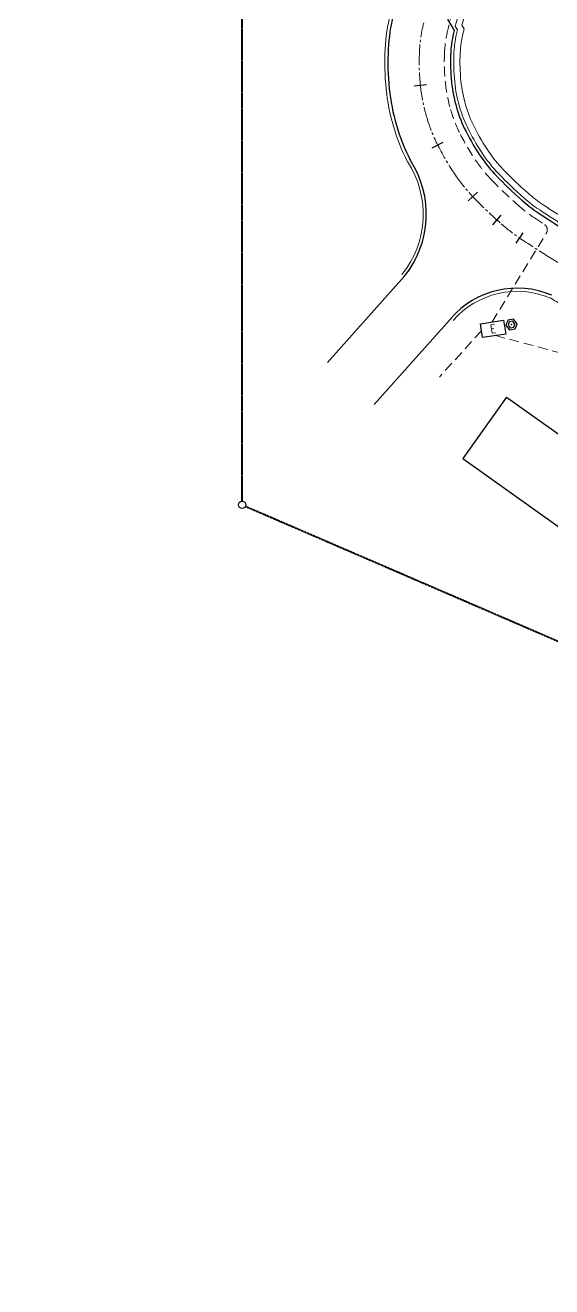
# Model space of a CAD drawing. Extents: x -16 to 10076, y -1 to 10000.
# Drawn here: x 4854 to 6871, y 0 to 4829 of the extents above; entities that cross this region are included whole.
import ezdxf
from ezdxf.enums import TextEntityAlignment as Align

# ---------------------------------------------------------------- set-up
doc = ezdxf.new("R2010")
doc.units = 0
doc.header["$MEASUREMENT"] = 0
for name, pattern in [('CENTER2', [1.125, 0.75, -0.125, 0.125, -0.125]), ('HIDDEN', [0.375, 0.25, -0.125]), ('HIDDEN2', [0.1875, 0.125, -0.0625]), ('PHANTOM', [2.5, 1.25, -0.25, 0.25, -0.25, 0.25, -0.25])]:
    doc.linetypes.add(name, pattern=pattern)
for name, color, linetype, lineweight in [('D-CL', 5, 'CENTER2', 9), ('Object', 4, 'Continuous', 30), ('V-BNDY', 3, 'PHANTOM', 40)]:
    doc.layers.add(name, color=color, linetype=linetype, lineweight=lineweight)
for name, color, linetype in [('D-SCRATCH', 4, 'Continuous'), ('SEPTIC', 5, 'Continuous'), ('VX-PHON', 20, 'TELEPHONE'), ('VX-PINS', 7, 'HIDDEN2'), ('VX-POWR', 240, 'XOHP')]:
    doc.layers.add(name, color=color, linetype=linetype)
doc.layers.add('Viewport', color=42, linetype='Continuous', plot=False)
doc.styles.add('BEI', font='romans.shx', dxfattribs={"width": 0.75})
doc.styles.add('EXIST', font='romans.shx', dxfattribs={"width": 0.75, "oblique": 20, "height": 12})
doc.linetypes.add('TELEPHONE', pattern='A,2,-0.08,["T",BEI,S=0.16,R=0,X=0,Y=-0.08],-0.25', length=2.33)
doc.linetypes.add('XOHP', pattern='A,2,-0.08,["OHP",EXIST,S=0.12,R=0,X=0,Y=-0.06],-0.55', length=2.63)

# ---------------------------------------------------------------- blocks, each defined once
blk = doc.blocks.new('F-LGPIN')
at = {"linetype": 'Continuous'}
blk.add_circle((0, 0), 0.03906577608751791, dxfattribs=at)
blk = doc.blocks.new('EBOX')
blk.add_lwpolyline([(-0.125, -0.0749999999998181), (-0.125, 0.0749999999998181), (0.125, 0.0749999999998181), (0.125, -0.0749999999998181)], close=True)
at = {"style": 'BEI', "width": 0.75}
blk.add_text('E', height=0.09, dxfattribs=at).set_placement((0, 0), align=Align.MIDDLE)
blk = doc.blocks.new('RISER')
for points in [[(0.06042452211004273, 0), (0.03021226105502139, 0.0523291711588315), (-0.03021226105502134, 0.0523291711588315), (-0.06042452211004273, 0), (-0.03021226105502139, -0.05232917115883149), (0.03021226105502134, -0.05232917115883152)], [(0.03733051134245774, -6.685082612993865e-17), (0.01866525567122884, 0.0323291711588315), (-0.01866525567122884, 0.03232917115883151), (-0.03733051134245774, -4.329512164714519e-17), (-0.01866525567122884, -0.0323291711588315), (0.01866525567122895, -0.03232917115883152)]]:
    blk.add_lwpolyline(points, close=True)
blk.add_point((0, 0))
blk = doc.blocks.new('Tick')
at = {"layer": 'D-SCRATCH'}
blk.add_line((0, -2), (0, 2), dxfattribs=at)

msp = doc.modelspace()

# ---------------------------------------------------------------- linework, layer by layer
at = {"layer": 'D-CL', "linetype": 'Continuous', "lineweight": 30, "ltscale": 50}
msp.add_line((6470.785920910191, 4852.431747699354), (6496.630785843994, 4809.179421153318), dxfattribs=at)
at = {"layer": 'D-CL', "linetype": 'Continuous', "lineweight": 30}
for p, q in [((6011.11278317308, 3537.510337255042), (6305.813185598508, 3866.896037507488)), ((6189.967083866514, 3377.48992850782), (6490.380823221068, 3713.261407231161))]:
    msp.add_line(p, q, dxfattribs=at)
msp.add_lwpolyline([(6263.773131747507, 4867.296114358606, 0.04860432039393886), (6244.375741823383, 4738.412635382097, 0.03884362321440032), (6248.247669379746, 4585.996921712001, 0.04549145478718979), (6275.703949350903, 4446.225079196468, 0.04560779080808584), (6327.92247310826, 4313.968509683203, 0.01470731528504581)], format="xyb", dxfattribs=at)
at = {"layer": 'D-CL', "ltscale": 75}
msp.add_lwpolyline([(6380.145399597192, 4838.013094099012, 0.04860432039392986), (6364.211975695066, 4732.145494770236, 0.03884362321446429), (6367.611118373457, 4598.340626355631, 0.0454914547871822), (6390.867161900383, 4479.950951687532, 0.04560779080817019), (6435.062863355571, 4368.014201256657, 0.03377166581113947), (6502.167918824863, 4254.710968949882, 0.04082938929430519), (6571.01786561563, 4170.235948254797, 0.02123933474893024), (6677.119307400058, 4068.81048754759, 0.03334344833927417), (6751.38827921489, 4011.91186954901, 0.007580317037983136), (6854.944764842217, 3945.255579691677, 0.00798766219194515), (6955.142416801066, 3885.088167440472, 0.006024652396805446)], format="xyb", dxfattribs=at)
at = {"layer": 'D-CL', "linetype": 'Continuous', "lineweight": 30}
for centre, radius, start, end in [((6010.9796437914, 4105.559507458608), 379.3244907248028, 321.010332815426, 33.32732935624821), ((6738.370909885251, 3486.591403974561), 336, 66.80502565133656, 139.1212035115485)]:
    msp.add_arc(centre, radius, start, end, dxfattribs=at)
at = {"layer": 'Object', "linetype": 'Continuous', "lineweight": 20, "ltscale": 50}
for p, q in [((6500.838502120893, 4825.532190822178), (6509.486878126302, 4811.058817328568)), ((6526.634962461107, 4829.149944580474), (6535.231768704022, 4814.762874970166))]:
    msp.add_line(p, q, dxfattribs=at)
at = {"layer": 'Object', "linetype": 'HIDDEN', "lineweight": 15, "ltscale": 150}
for p, q in [((6641.826958541421, 3693.374548830893), (6849.672630585935, 4032.519133786992)), ((6601.525990055359, 3659.760115206147), (6440.115203110744, 3482.106696044437)), ((6654.61699938505, 3641.277873237589), (7609.856912169535, 3384.961488013901))]:
    msp.add_line(p, q, dxfattribs=at)
msp.add_lwpolyline([(6509.334537652764, 4938.020671289243, 0.01897711758154501), (6473.243213876919, 4814.586677891341, 0.04860432039394051), (6460.080962792421, 4727.131782280758, 0.03884362321439922), (6463.101877568403, 4608.215590070521, 0.04549145478718998), (6482.997731939968, 4506.931649680375, 0.04560779080808685), (6520.775175553416, 4411.250754515434, 0.03377166581112197), (6581.279220025624, 4309.092969853898, 0.04082938929433175), (6640.240381589092, 4236.750933651357, 0.02123933474898548), (6740.448938882374, 4140.958652987279, 0.0333434483391735), (6804.565250498427, 4091.838146361539), (6842.539351804736, 4066.286746149603)], format="xyb", dxfattribs=at)
at = {"layer": 'Object', "lineweight": 20}
for points in [[(6532.09789884007, 4930.416107695221, 0.01638038831709345), (6500.838502120893, 4825.532190822177, 0.04860432039394372)], [(6554.861260027395, 4922.811544101204, 0.01485378490832911), (6526.634962461107, 4829.149944580475, 0.04860432039394372)], [(6253.488198302251, 4875.566146132564, 0.0007164406180393281), (6252.13590496254, 4870.224416384566, 0.04860432039393914), (6232.392118436213, 4739.03934944328, 0.0388436232144004), (6236.311324480376, 4584.76255124764, 0.04549145478718986), (6264.187628095955, 4442.852491947361, 0.04560779080808593), (6317.208434083529, 4308.563940525856, 0.04560779080808593)], [(6509.486878126302, 4811.058817328567, 0.0008173402935043822), (6508.154894231831, 4805.801771813461, 0.04860432039394396), (6496.031832953933, 4725.251640097204, 0.03884362321439946), (6498.910912266522, 4611.918701463608, 0.04549145478718856), (6517.54669570481, 4517.049411427688, 0.0456077908080865), (6552.917292627611, 4427.464461987488, 0.03377166581112523), (6610.9459579759, 4329.486220192907, 0.04082938929432711), (6666.198825079138, 4261.69405317507, 0.02123933474898517), (6764.197550688247, 4168.014215027175, 0.03334344833917012), (6824.506614729746, 4121.81050016622, 0.007580317037970403), (6924.697801001871, 4057.320355364099, 0.007987662191852504), (7021.279997006549, 3999.323978308018, 0.006024652396796572), (7181.045380528632, 3909.379360452028, 0.02099905066457325), (7219.109954817075, 3890.581315077653, 0.009804312381448702), (7263.655914238442, 3871.899018199151, 0.002810775070817544), (7436.054911071725, 3804.65806068452, 1.120585070376285e-05), (7436.506976688293, 3804.484674212223, 0.007962781628180416)], [(6535.231768704022, 4814.762874970165, 0.00233943422986352), (6531.429347801767, 4799.945167761544, 0.04860432039394404), (6519.999079728272, 4723.998211974835, 0.03884362321439887), (6522.783602065262, 4614.387442392333, 0.04549145478718874), (6540.579338214706, 4523.7945859259, 0.04560779080808626), (6574.345370677072, 4438.273600302185, 0.03377166581112538), (6630.723783276087, 4343.081720418912, 0.04082938929432717), (6683.504454072503, 4278.32279952421, 0.02123933474898528), (6780.029958558825, 4186.0512563871, 0.03334344833916952), (6837.800857550626, 4141.79206936935, 0.007580317037970459), (6937.380171212718, 4077.695769122721, 0.007987662191852448), (7033.305011589363, 4020.094125738479, 0.006024652396796578), (7192.566426468736, 3930.433231840588, 0.02099905066457311), (7228.824286477155, 3912.52742544824, 0.009804312381448778), (7272.502359116173, 3894.209114860198, 0.00281077507081731), (7444.649968121706, 3827.066206397802, 1.120585070382291e-05), (7445.101029320492, 3826.893205162622, 1.120585070382291e-05)]]:
    msp.add_lwpolyline(points, format="xyb", dxfattribs=at)
at = {"layer": 'Object', "lineweight": 30}
msp.add_lwpolyline([(6496.630798614481, 4809.179399781437, 6.933105484830129e-05), (6496.517667446863, 4808.730073839418, 0.04860432039394372), (6484.048209566764, 4725.87835415839, 0.03884362321439956), (6486.974567367152, 4610.684330999246, 0.0454914547871883), (6506.030374449862, 4513.676824178582, 0.04560779080808664), (6542.203253602881, 4422.05989283014, 0.03377166581112517), (6601.057045325807, 4322.688470079905, 0.04082938929432725), (6657.546010582456, 4253.379680000499, 0.02123933474898511), (6756.281346752959, 4158.995694347213, 0.03334344833917014), (6817.859493319304, 4111.819715564655, 0.007580317037970464), (6918.356615896449, 4047.132648484788, 0.007987662191852504), (7015.26748971514, 3988.938904592788, 0.006024652396796483), (7175.284857558577, 3898.85242475775, 0.02099905066457335), (7214.252788987035, 3879.608259892359, 0.00980431238144863), (7259.232691799577, 3860.743969868627, 0.002742758116382286), (7427.573648300011, 3795.059389055089, 0.003735480270248614)], format="xyb", dxfattribs=at)
at = {"layer": 'Object', "linetype": 'Continuous', "lineweight": 20, "ltscale": 150}
msp.add_lwpolyline([(6864.618586826444, 3785.092498345954, 0.00186266976698867), (6889.004836595584, 3770.852356572937, 0.006024652396804342), (7054.313875187479, 3677.786775177881, 0.02099905066465342), (7112.252306556255, 3649.174101001183, 0.009804312381589306), (7166.345020583396, 3626.487954927628, 0.002810775070780461), (7341.509283521785, 3558.168457838503, 9.701758163307892e-06), (7341.910236220801, 3558.01467396962, 0.007962781628283615)], format="xyb", dxfattribs=at)
at = {"layer": 'Object', "lineweight": 20}
msp.add_arc((6010.9796437914, 4105.559507458608), 367.3244907248028, 321.010332815426, 33.32732935624821, dxfattribs=at)
at = {"layer": 'Object', "linetype": 'HIDDEN', "lineweight": 15, "ltscale": 150}
msp.add_arc((6829.612151239483, 4045.836050781688), 24, 325.710244208703, 56.54221195967259, dxfattribs=at)
at = {"layer": 'Object', "linetype": 'Continuous', "lineweight": 20}
msp.add_arc((6738.370909885251, 3486.591403974561), 324, 66.80502565133656, 139.1212035115485, dxfattribs=at)
at = {"layer": 'SEPTIC', "ltscale": 75}
msp.add_line((6697.818767663398, 3405.204604380721), (6530.481320193217, 3170.807124287261), dxfattribs=at)
at = {"layer": 'SEPTIC', "ltscale": 10}
for p, q in [((6697.818767663398, 3405.204604380721), (7518.238699022627, 2819.50301274)), ((6530.481320193217, 3170.807124287262), (7350.901251552446, 2585.105532646539))]:
    msp.add_line(p, q, dxfattribs=at)
at = {"layer": 'V-BNDY'}
for p, q in [((5684.763502741042, 3007.226369992075), (5684.763502741031, 7411.188940450352)), ((5697.622872642224, 2987.591300270642), (6911.141012640081, 2464.040931864777))]:
    msp.add_line(p, q, dxfattribs=at)
at = {"layer": 'Viewport', "const_width": 1}
msp.add_lwpolyline([(0, 0), (9999, 0), (9999, 9999), (-1.818989403545856e-12, 9999)], close=True, dxfattribs=at)

# ---------------------------------------------------------------- block references
at = {"layer": 'Object', "yscale": 12}
for p, xscale, rotation in [((6367.437139087658, 4600.039433607474), 12.00000000000119, 275.7907197438562), ((6433.700462529388, 4370.730538678042), 12.00000000000107, 296.5047263882599), ((6568.308208208789, 4173.072518136213), 12.00000000000323, 313.5210136601414), ((6660.610535127193, 4083.489258729072), 11.99999999999652, 319.1117531187239), ((6747.7521764933, 4014.3474398514), 11.9999999999964, 326.0061101572334)]:
    msp.add_blockref('Tick', p, dxfattribs=dict(at, xscale=xscale, rotation=rotation))
at = {"layer": 'VX-PHON', "xscale": 360.0064188206337, "yscale": 360.0064188206336, "rotation": 8.867222222222239}
msp.add_blockref('RISER', (6716.530861467153, 3683.263085800275), dxfattribs=at)
at = {"layer": 'VX-PINS', "lineweight": 30, "xscale": 360.0064188206343, "yscale": 360.0064188206336, "rotation": 4.367222222222209}
msp.add_blockref('F-LGPIN', (5684.709492778884, 2993.162543552456), dxfattribs=at)
at = {"layer": 'VX-POWR', "xscale": 360.0064188206337, "yscale": 360.0064188206336, "rotation": 8.867222222222239}
msp.add_blockref('EBOX', (6645.988952306058, 3666.696771480539), dxfattribs=at)

doc.saveas('drawing.dxf')
